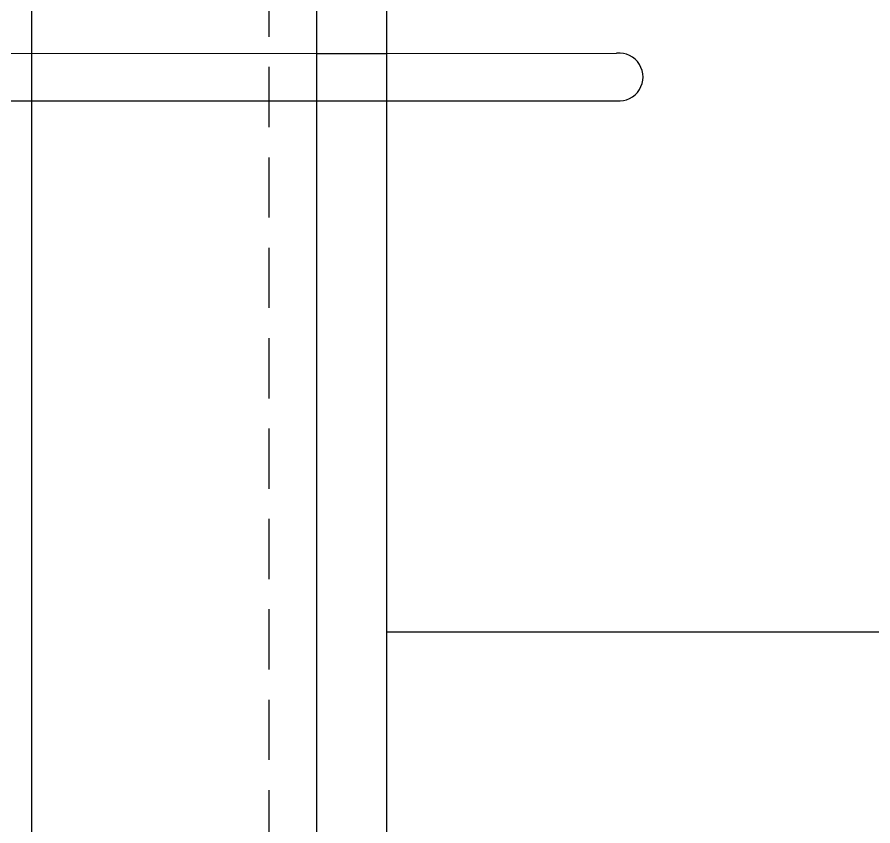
# Model space of a CAD drawing. Header units: inches. Extents: x 21 to 32698, y 13 to 3712.
# Drawn here: x 5495.2 to 5585.4, y 835.4 to 920.7 of the extents above; entities that cross this region are included whole.
import ezdxf

# ---------------------------------------------------------------- set-up
doc = ezdxf.new("R2010")
doc.units = ezdxf.units.IN
doc.header["$MEASUREMENT"] = 0
doc.linetypes.add('HIDDEN', pattern=[9.525, 6.35, -3.175])
for name, color, linetype, lineweight in [('Z_MİM_-KM-FLOR-HRAL', 8, 'Continuous', 25), ('Z_MİM_-KM-PATTERN-00', 8, 'Continuous', 25), ('Z_MİM_-KM-PAVEMENT', 8, 'Continuous', 25), ('Z_MİM_-KM-STRS', 8, 'Continuous', 25), ('Z_MİM_-KM-STRS-HID', 8, 'HIDDEN', 25)]:
    doc.layers.add(name, color=color, linetype=linetype, lineweight=lineweight)

# ---------------------------------------------------------------- blocks, each defined once
blk = doc.blocks.new('TRETUVAR')
at = {"layer": 'Z_MİM_-KM-PATTERN-00'}
h = blk.add_hatch(dxfattribs=at)
h.set_pattern_fill('AR-B816', color=256, scale=0.3, angle=90)
h.set_pattern_definition([(90, (21322.77, 490.03), (-60.96, 4e-15), []), (180, (21322.77, 490.03), (-60.96, -60.96), [60.96, -60.96])])
h.paths.add_polyline_path([(22632.772, 2700.032), (19252.772, 2700.032), (19252.772, 2750.032), (19097.772, 2750.032), (19097.772, 2610.032), (22542.772, 2610.032), (22542.772, 2080.13), (22697.772, 2080.13), (22697.772, 1460.13), (22542.772, 1460.13), (22542.772, 980.032), (21222.771, 980.032), (21222.771, 590.032), (20152.772, 590.032), (20152.772, 980.032), (19012.772, 980.032), (19012.775, 1635.031), (18722.771, 1635.031), (18722.772, 2610.032), (18807.772, 2610.032), (18807.772, 2750.032), (18632.772, 2750.032), (18632.771, 1545.031), (18922.774, 1545.031), (18922.771, 890.032), (19882.772, 890.032), (19882.772, 665.017), (20022.751, 665.033), (20022.77, 490.032), (21322.771, 490.032), (21322.771, 890.032), (22632.772, 890.032), (22632.772, 1220.13), (22797.772, 1220.13), (22797.772, 2180.13), (22632.772, 2180.13)])
h.paths.add_polyline_path([(19082.772, 2750.032), (18822.772, 2750.032), (18822.772, 2610.032), (19082.772, 2610.032)], flags=16)
at = {"layer": 'Z_MİM_-KM-PAVEMENT'}
blk.add_lwpolyline([(22542.772, 1460.13), (22542.772, 980.032), (21222.771, 980.032), (21222.771, 590.032), (20152.772, 590.032), (20152.772, 980.032), (19012.772, 980.032), (19012.775, 1635.031), (18722.771, 1635.031), (18722.772, 2610.032), (22542.772, 2610.032), (22542.772, 2080.13), (22697.772, 2080.13), (22697.772, 1460.13)], close=True, dxfattribs=at)

msp = doc.modelspace()

# ---------------------------------------------------------------- linework, layer by layer
at = {"layer": 'Z_MİM_-KM-FLOR-HRAL'}
for points in [[(5324.262, 916.825), (5558.388, 916.848)], [(5324.262, 911.825), (5558.458, 911.848)]]:
    msp.add_lwpolyline(points, dxfattribs=at)
msp.add_arc((5558.652, 914.348), 2.514, 263.95813, 96.04187, dxfattribs=at)
at = {"layer": 'Z_MİM_-KM-STRS'}
for points in [[(5526.757, 982.083), (5526.757, 577.083), (4456.757, 577.083), (4456.757, 982.083)], [(5496.757, 982.083), (5496.757, 607.083), (4486.757, 607.083), (4486.757, 982.083)]]:
    msp.add_lwpolyline(points, dxfattribs=at)
at = {"layer": 'Z_MİM_-KM-STRS-HID'}
msp.add_lwpolyline([(5521.757, 982.083), (5521.757, 582.083), (4461.757, 582.083), (4461.757, 982.083)], dxfattribs=at)

# ---------------------------------------------------------------- block references
at = {"layer": 'Z_MİM_-KM-STRS'}
msp.add_blockref('TRETUVAR', (-15696.014, -12.949), dxfattribs=at)

doc.saveas('drawing.dxf')
